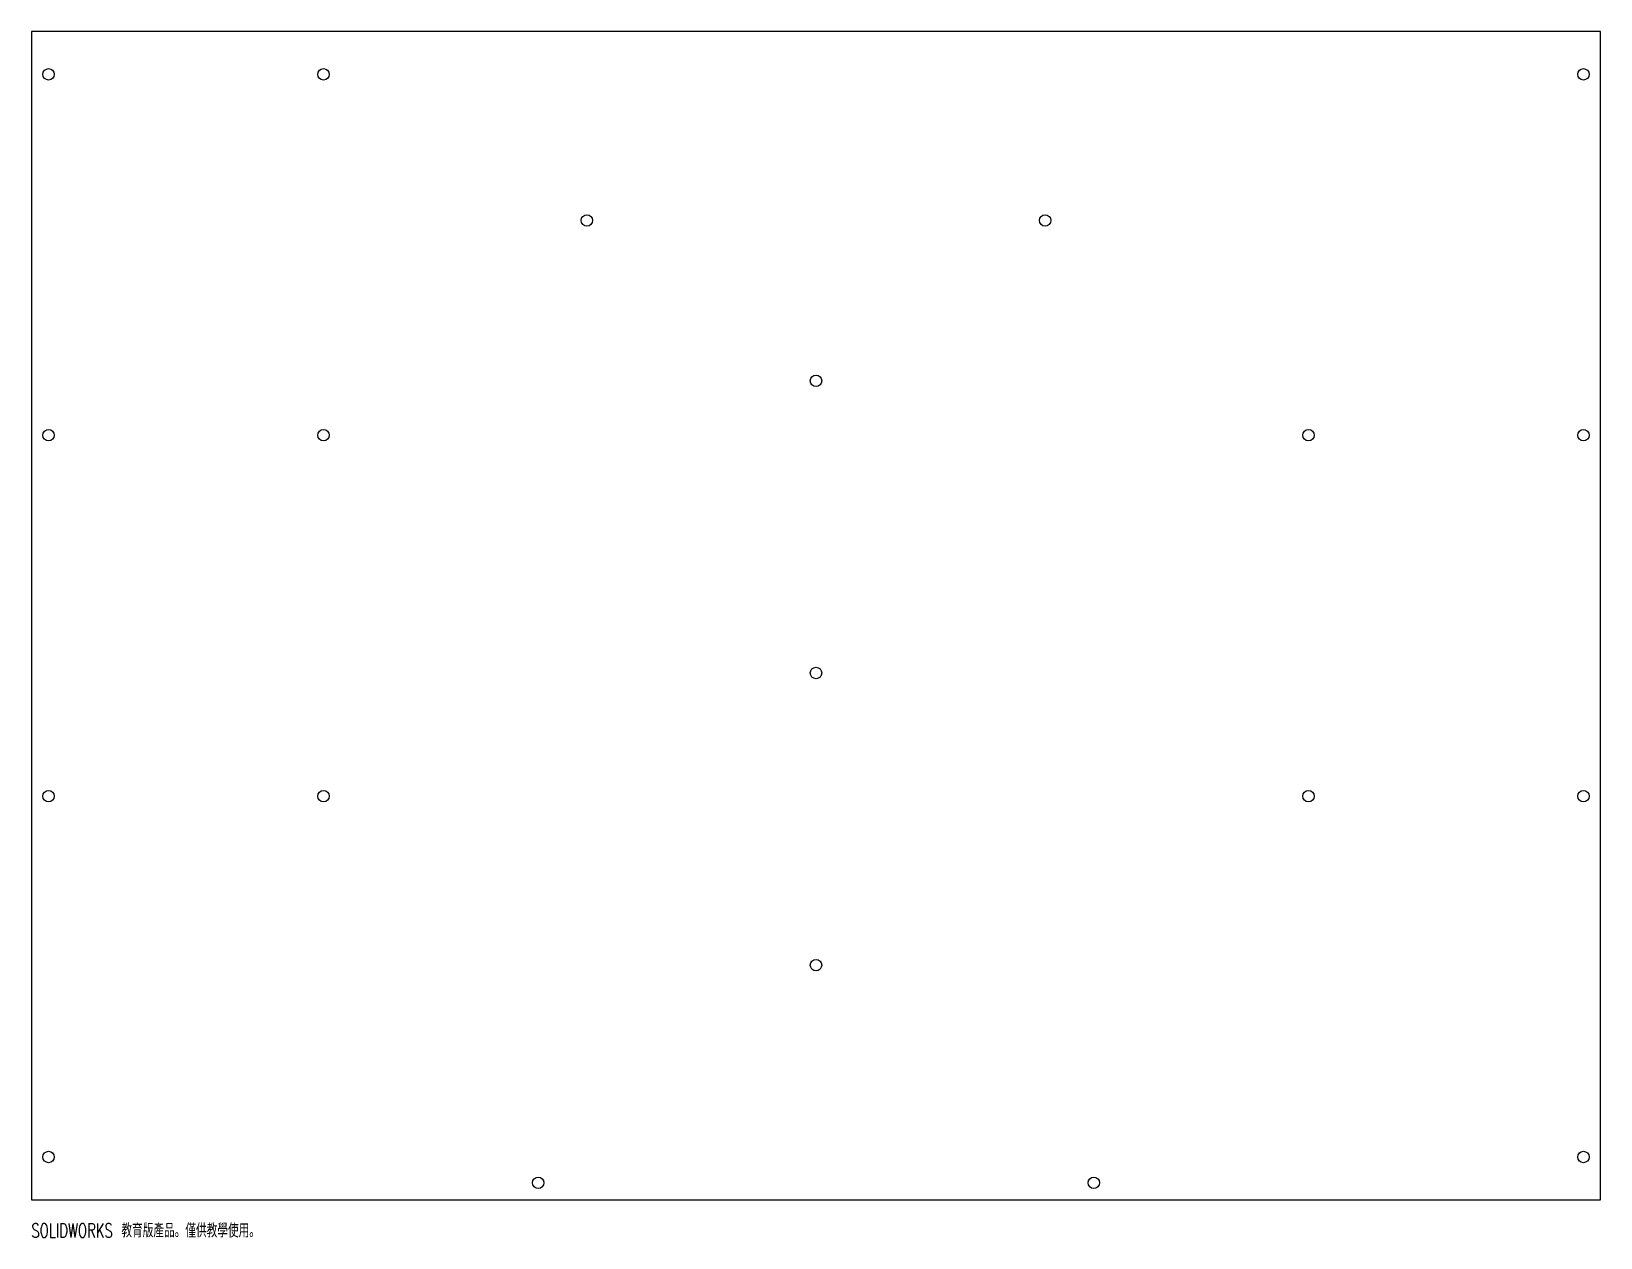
# Model space of a CAD drawing. Header units: millimetres. Extents: x -274 to 274, y -217 to 204.
import ezdxf

# ---------------------------------------------------------------- set-up
doc = ezdxf.new("R2010")
doc.units = ezdxf.units.MM
doc.styles.add('SLDTEXTSTYLE0', font='TXT', dxfattribs={"width": 0.7, "bigfont": 'bigfont'})

msp = doc.modelspace()

# ---------------------------------------------------------------- linework, layer by layer
at = {"color": 7, "linetype": 'Continuous', "lineweight": 25}
for p, q in [((-274, 204), (-274, -204)), ((274, 204), (-274, 204)), ((274, -204), (274, 204)), ((-274, -204), (274, -204))]:
    msp.add_line(p, q, dxfattribs=at)
for centre in [(-268, 189), (-172, 189), (268, 189), (-80, 138), (80, 138), (0, 82), (-268, 63), (-172, 63), (172, 63), (268, 63), (0, -20), (-268, -63), (-172, -63), (172, -63), (268, -63), (0, -122), (-268, -189), (268, -189), (-97, -198), (97, -198)]:
    msp.add_circle(centre, 2, dxfattribs=at)

# ---------------------------------------------------------------- texts
at = {"color": 7, "linetype": 'Continuous', "insert": (-274, -212.27), "char_height": 4.8336, "attachment_point": 1, "style": 'SLDTEXTSTYLE0'}
msp.add_mtext('SOLIDWORKS 教育版產品。僅供教學使用。', dxfattribs=at)

doc.saveas('drawing.dxf')
